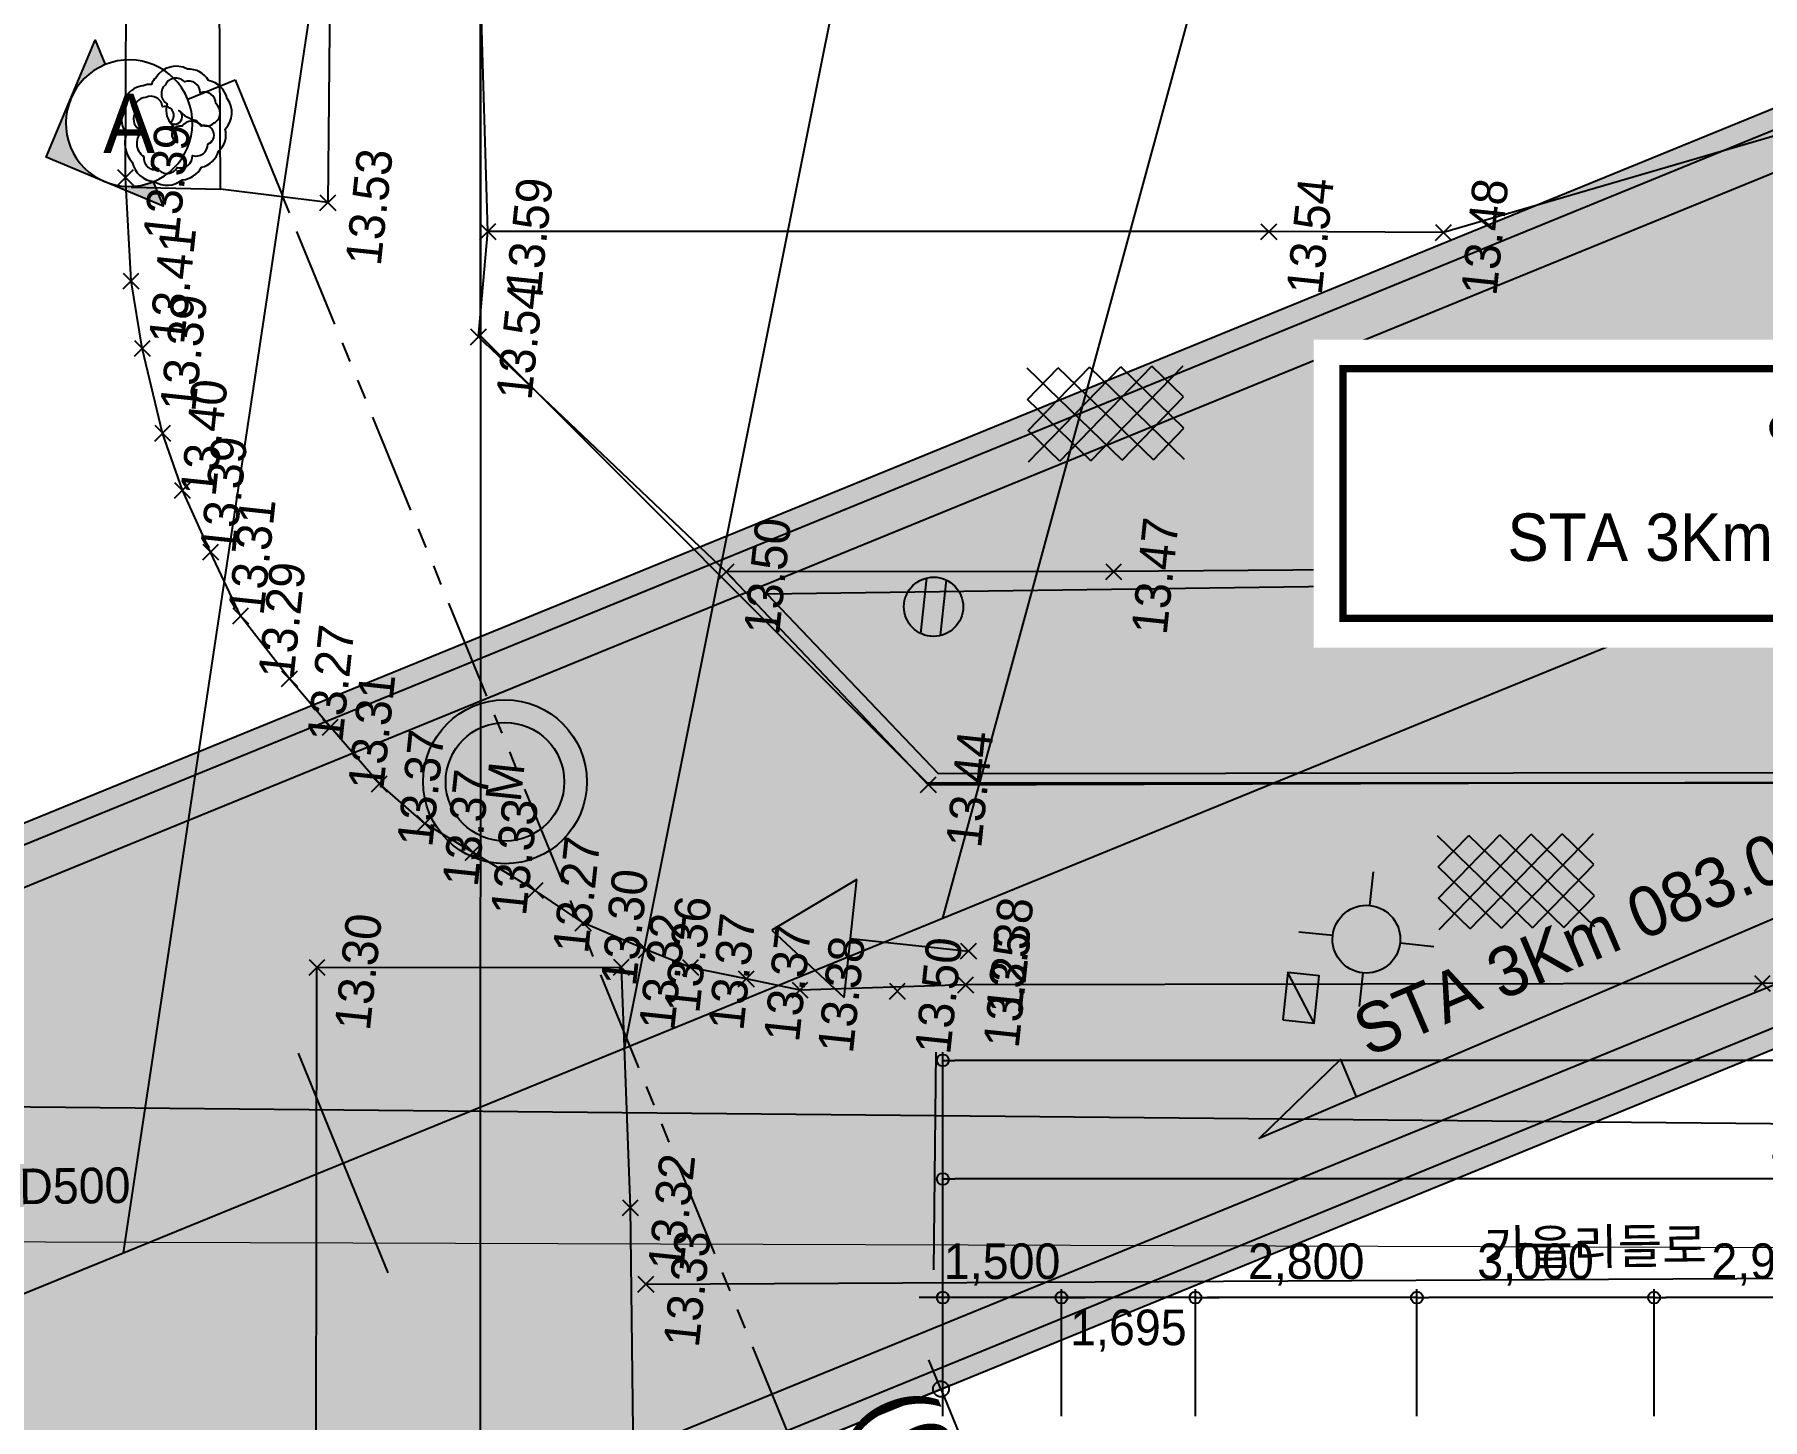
# Model space of a CAD drawing. Header units: millimetres. Extents: x 1073475 to 2890243, y -1340830 to -367733.
# Drawn here: x 1299407 to 1321258, y -405165 to -387649 of the extents above; entities that cross this region are included whole.
import ezdxf
from ezdxf.enums import TextEntityAlignment as Align
from ezdxf.xclip import XClip

# ---------------------------------------------------------------- set-up
doc = ezdxf.new("R2010")
doc.units = ezdxf.units.MM
doc.header["$LTSCALE"] = 50
doc.header["$XCLIPFRAME"] = 2
doc.header["$PDMODE"] = 3
doc.header["$PDSIZE"] = 100
for name, pattern in [('E-DIGLN01', [2, 0.9, -0.2, 0.9]), ('HIDDEN2', [4.7625, 3.175, -1.5875]), ('PHANTOM', [63.5, 31.75, -6.35, 6.35, -6.35, 6.35, -6.35])]:
    doc.linetypes.add(name, pattern=pattern)
doc.layers.get('Defpoints').update_dxf_attribs({"color": 151})
for name, color, linetype in [('0-재료표-1', 3, 'Continuous'), ('0-재료표-T', 7, 'Continuous'), ('1-우수관로', 140, '우수'), ('C-DIM', 7, 'Continuous'), ('C0413425', 1, 'Continuous'), ('CS-CONC-MAJR', 4, 'Continuous'), ('CS-EXCV', 3, 'E-DIGLN01'), ('LEVEL_16', 7, 'Continuous'), ('TEXT', 3, 'Continuous'), ('가로등', 1, 'Continuous'), ('구조물', 7, 'Continuous'), ('단면', 4, 'Continuous'), ('도로', 1, 'Continuous'), ('맨홀', 1, 'Continuous'), ('보도', 7, 'Continuous'), ('보도블럭', 7, 'Continuous'), ('보안등', 7, 'Continuous'), ('상수도맨홀', 1, 'Continuous'), ('시점변경-종점-구__보조측점심볼', 7, 'Continuous'), ('시점변경-종점-구__선형', 7, 'Continuous'), ('연속지적도', 32, 'Continuous'), ('우수받이', 5, 'Continuous'), ('자전거전용도로', 7, 'Continuous'), ('조경', 3, 'Continuous'), ('중앙선', 2, 'Continuous'), ('지하지장물_전기관로', 1, 'HIDDEN2'), ('차선', 7, 'HIDDEN2'), ('측량점_높이', 8, 'Continuous'), ('측량점_심볼', 7, 'Continuous'), ('화단경계', 3, 'Continuous'), ('횡단보도', 40, 'Continuous')]:
    doc.layers.add(name, color=color, linetype=linetype)
doc.styles.add('LT', font='')
doc.styles.get("Standard").update_dxf_attribs({"font": ''})
doc.styles.add('굴림체', font='')
doc.styles.add('돋움', font='')
doc.styles.get('LT').set_extended_font_data('GulimChe')
doc.styles.get('Standard').set_extended_font_data('Dotum')
doc.styles.get('굴림체').set_extended_font_data('Dotum')
doc.styles.get('돋움').set_extended_font_data('Dotum')
doc.linetypes.add('CFZ008', pattern='A,0.9,-0.2,[106,KHCLINE.shx,S=0.00606,R=180,X=0,Y=0],0.9', length=2)
doc.linetypes.add('POWER_LINE', pattern='A,12.7,-5.08,["POWER",Standard,S=2.54,R=0,X=-2.54,Y=-1.27],-6.35', length=24.13)
doc.linetypes.add('우수', pattern='A,0.5,-0.05,["우수",LT,S=0.1,R=0,X=0,Y=-0.05],-0.4', length=0.95)
doc.dimstyles.new('SAM-300', dxfattribs={"dimscale": 1.5, "dimtxt": 300, "dimasz": 100, "dimexe": 70, "dimexo": 0, "dimgap": 100, "dimtad": 1, "dimdec": 0, "dimzin": 0, "dimdsep": 46, "dimlunit": 6, "dimtxsty": '돋움', "dimblk": 'ORIGIN', "dimcen": 100, "dimclrd": 1, "dimclre": 1, "dimclrt": 7, "dimadec": 0, "dimazin": 0, "dimtfac": 1, "dimtdec": 0, "dimtix": 1, "dimtmove": 2, "dimatfit": 3, "dimfxl": 70, "dimtolj": 1, "dimtzin": 0, "dimlwd": -1, "dimlwe": -1, "dimarcsym": 0})

# ---------------------------------------------------------------- blocks, each defined once
blk = doc.blocks.new('A$405090834614')
at = {"layer": '1-우수관로', "color": 251, "linetype": '우수', "lineweight": 0, "ltscale": 80}
blk.add_lwpolyline([(185502, 13028), (184884, 22596), (180273, 88945), (172057, 168906), (121638, 164312), (118262, 188984)], dxfattribs=at)
at = {"layer": 'C0413425', "color": 251}
for p, q in [((177610, 153734), (176860, 152734)), ((178360, 152734), (177610, 153734)), ((176860, 152734), (178360, 152734)), ((177610, 152734), (177610, 151234))]:
    blk.add_line(p, q, dxfattribs=at)
at = {"layer": '가로등', "color": 251, "linetype": 'Continuous'}
for p, q in [((178290, 146675), (178290, 147104)), ((177862, 146247), (177433, 146247)), ((178719, 146247), (179147, 146247)), ((178290, 145818), (178290, 145389))]:
    blk.add_line(p, q, dxfattribs=at)
blk.add_ellipse((178290, 146247), major_axis=(303, 303), ratio=1, start_param=5.497787, end_param=11.780972, dxfattribs=at)
at = {"layer": '도로', "color": 251}
for p, q in [((186215, 162867), (189150, 163167)), ((184922, 162659), (186215, 162867)), ((184090, 162428), (184922, 162659)), ((183050, 162059), (184090, 162428)), ((182357, 161735), (183050, 162059)), ((181618, 161297), (182357, 161735)), ((180855, 160835), (181618, 161297)), ((180130, 160136), (180855, 160835)), ((179575, 159558), (180130, 160136)), ((178928, 158866), (179575, 159558)), ((178489, 158242), (178928, 158866)), ((178189, 157596), (178489, 158242)), ((177796, 156764), (178189, 157596)), ((177450, 156118), (177796, 156764)), ((177195, 155287), (177450, 156118)), ((177034, 154709), (177195, 155287)), ((176964, 153994), (177034, 154709)), ((176895, 153301), (176964, 153994)), ((177182, 151224), (176895, 153301)), ((177182, 151224), (177182, 151224)), ((178263, 141208), (177182, 151224)), ((179425, 130303), (178263, 141208))]:
    blk.add_line(p, q, dxfattribs=at)
at = {"layer": '맨홀', "color": 251}
for radius in [1036, 750]:
    blk.add_circle((179121, 157289), radius, dxfattribs=at)
at = {"layer": '보도', "color": 251}
for p, q in [((186019, 158239), (189703, 158741)), ((182057, 154787), (184682, 158215)), ((184682, 158215), (186019, 158239)), ((187059, 148418), (186019, 158239)), ((182057, 154787), (179649, 151962)), ((182577, 149914), (182057, 154787)), ((179649, 151962), (180835, 141094)), ((183345, 143160), (182577, 149914)), ((187282, 146220), (187059, 148418)), ((189263, 141396), (187282, 146220)), ((183939, 137728), (183345, 143160))]:
    blk.add_line(p, q, dxfattribs=at)
at = {"layer": '보도블럭', "color": 251}
for p, q in [((183940, 150348), (184627, 151227)), ((183988, 149957), (185019, 151274)), ((184627, 151227), (185066, 150883)), ((183844, 151131), (185162, 150100)), ((183892, 150740), (184236, 151179)), ((184236, 151179), (185114, 150491)), ((184035, 149565), (185066, 150883)), ((183892, 150740), (185210, 149709)), ((183940, 150348), (185257, 149317)), ((184083, 149174), (185114, 150491)), ((183988, 149957), (184866, 149269)), ((184475, 149222), (185162, 150100)), ((184866, 149269), (185210, 149709)), ((184035, 149565), (184475, 149222)), ((178511, 145346), (179829, 144315)), ((178559, 144955), (178903, 145394)), ((178607, 144564), (179294, 145442)), ((178654, 144172), (179686, 145490)), ((178903, 145394), (179781, 144707)), ((179294, 145442), (179733, 145098)), ((178702, 143781), (179733, 145098)), ((178559, 144955), (179876, 143924)), ((178750, 143389), (179781, 144707)), ((178607, 144564), (179924, 143533)), ((179141, 143437), (179829, 144315)), ((178654, 144172), (179533, 143485)), ((178702, 143781), (179141, 143437)), ((179533, 143485), (179876, 143924))]:
    blk.add_line(p, q, dxfattribs=at)
at = {"layer": '보안등', "color": 251}
for p, q in [((181541, 152258), (182248, 152258)), ((181541, 152008), (182248, 152008))]:
    blk.add_line(p, q, dxfattribs=at)
blk.add_ellipse((181894, 152133), major_axis=(-265, 265), ratio=1, start_param=3.926991, end_param=10.210176, dxfattribs=at)
at = {"layer": '연속지적도', "color": 251}
for p, q in [((184698, 158193), (192518, 159023)), ((192518, 159023), (184698, 158193)), ((184698, 158193), (161008, 155684)), ((179669, 151974), (184698, 158193)), ((188497, 68694), (179669, 151974))]:
    blk.add_line(p, q, dxfattribs=at)
at = {"layer": '우수받이', "color": 251}
blk.add_lwpolyline([(177165, 147191), (177165, 146791), (177765, 146791), (177765, 147191)], close=True, dxfattribs=at)
blk.add_lwpolyline([(177165, 146791), (177765, 147191)], dxfattribs=at)
at = {"layer": '자전거전용도로', "color": 251}
for p, q in [((186169, 160289), (186194, 161657)), ((196187, 161250), (186169, 160289)), ((186169, 160289), (186169, 160289))]:
    blk.add_line(p, q, dxfattribs=at)
at = {"layer": '조경', "color": 251}
for points in [[(186417, 162802, 0.346815), (186204, 162501, 0.330985), (186263, 162149, 0.257815), (186445, 161925, 0.268393), (186672, 161731, 0.287741), (186955, 161678, 0.374085), (187346, 161695, 0.296108), (187546, 161951, 0.276004), (187661, 162234, 0.397465), (187516, 162617, 0.08978), (187421, 162666, 0.089366), (187394, 162768, 0.417873), (187033, 162991, 0.244957), (186769, 162912, 0.283849)], [(186503, 162665, 0.520567), (186361, 162467, 0.520567), (186411, 162229, 0.520567), (186582, 162056, 0.520567), (186746, 161877, 0.997573), (186964, 161984, 0.520567), (186936, 162224, 0.940956), (186724, 162259, 0.176046), (186966, 162377, 1.063971), (187131, 162288, 0.138397), (187025, 162052, 0.467806), (187022, 161823, 0.520567), (187265, 161829, 0.520567), (187382, 162041, 0.520567), (187499, 162253, 0.520567), (187436, 162488, 0.520567), (187197, 162440, 0.258914), (186966, 162377, 0.824029), (187154, 162496, 0.520567), (187250, 162718, 0.520567), (187036, 162833, 0.520567), (186829, 162708, 0.520567), (186503, 162665)]]:
    blk.add_lwpolyline(points, format="xyb", close=True, dxfattribs=at)
at = {"layer": '중앙선', "color": 251}
blk.add_line((172990, 154847), (174731, 139223), dxfattribs=at)
at = {"layer": '지하지장물_전기관로', "color": 251, "linetype": 'POWER_LINE', "ltscale": 3}
blk.add_lwpolyline([(186670, 16637), (186590, 33534), (184398, 74092), (182595, 86963), (177310, 132594), (173297, 174213)], dxfattribs=at)
at = {"layer": '차선', "color": 251, "linetype": 'ByBlock'}
blk.add_line((173554, 151247), (176294, 151506), dxfattribs=at)
at = {"layer": '측량점_심볼', "color": 251}
for p in [(186215, 162867), (184922, 162659), (184090, 162428), (183050, 162059), (182357, 161735), (181618, 161297), (180855, 160835), (186169, 160289), (180130, 160136), (179575, 159558), (176536, 159406), (178928, 158866), (178489, 158242), (184682, 158215), (186019, 158239), (178189, 157596), (177796, 156764), (177450, 156118), (176945, 155579), (173932, 155145), (177195, 155287), (172990, 154847), (177034, 154709), (182057, 154787), (176964, 153994), (176895, 153301), (177011, 152077), (179649, 151962), (177182, 151224), (177610, 151234), (182577, 149914), (187059, 148418), (187282, 146220), (183345, 143160), (178263, 141208)]:
    blk.add_point(p, dxfattribs=at)
at = {"layer": '화단경계', "color": 251}
for p, q in [((186100, 162781), (186194, 161657)), ((186194, 161657), (196227, 162764)), ((181831, 154242), (179805, 151852)), ((183346, 141577), (181831, 154242)), ((179805, 151852), (182813, 123727))]:
    blk.add_line(p, q, dxfattribs=at)
at = {"layer": '횡단보도', "color": 251}
for p, q in [((168239, 158538), (176536, 159406)), ((176536, 159406), (176945, 155579)), ((176945, 155579), (173932, 155145)), ((173932, 155145), (169592, 154635))]:
    blk.add_line(p, q, dxfattribs=at)
at = {"layer": '1-우수관로', "color": 251, "linetype": '우수', "lineweight": 0, "ltscale": 5, "style": '굴림체'}
blk.add_text('D500', height=450, rotation=276.7572, dxfattribs=at).set_placement((173326, 161434), align=Align.RIGHT)
at = {"layer": 'TEXT', "color": 251, "style": '굴림체'}
blk.add_text('가을리들로', height=450, rotation=276.7572, dxfattribs=at).set_placement((174673, 141531), align=Align.RIGHT)
at = {"layer": '상수도맨홀', "color": 251, "style": '굴림체'}
blk.add_text('M', height=450, dxfattribs=at).set_placement((179121, 157289), align=Align.MIDDLE)
at = {"layer": '측량점_높이', "color": 251, "style": '굴림체'}
for s, p in [('13.39', (186215, 162567)), ('13.41', (184922, 162359)), ('13.39', (184090, 162128)), ('13.40', (183050, 161759)), ('13.39', (182357, 161435)), ('13.31', (181618, 160997)), ('13.29', (180855, 160535)), ('13.53', (186169, 159989)), ('13.27', (180130, 159836)), ('13.30', (176536, 159106)), ('13.31', (179575, 159258)), ('13.37', (178928, 158566)), ('13.37', (178489, 157942)), ('13.54', (184682, 157915)), ('13.59', (186019, 157939)), ('13.33', (178189, 157296)), ('13.27', (177796, 156464)), ('13.30', (177450, 155818)), ('13.32', (176945, 155279)), ('13.36', (177195, 154987)), ('13.32', (173932, 154845)), ('13.33', (172990, 154547)), ('13.50', (182057, 154487)), ('13.37', (177034, 154409)), ('13.37', (176964, 153694)), ('13.38', (176895, 153001)), ('13.50', (177011, 151777)), ('13.44', (179649, 151662)), ('13.25', (177182, 150924)), ('13.38', (177610, 150934)), ('13.47', (182577, 149614)), ('13.54', (187059, 148118)), ('13.48', (187282, 145920)), ('13.31', (183345, 142860))]:
    blk.add_text(s, height=450, dxfattribs=at).set_placement(p, align=Align.TOP_CENTER)
blk = doc.blocks.new('A$599346786921')
at = {"layer": '구조물', "ltscale": 0.2}
h = blk.add_hatch(color=254, dxfattribs=at)
h.dxf.hatch_style = 1
h.set_gradient(color1=(214, 214, 214), color2=(214, 214, 214))
h.paths.add_polyline_path([(189880, 4043), (128969, 153101), (129119, 153162), (47790, 352186), (48127, 352323), (40199, 371724), (39821, 372650), (39443, 373575), (39065, 374501), (38687, 375426), (38309, 376351), (37931, 377276), (37554, 378201), (37177, 379126), (36800, 380051), (36423, 380975), (36047, 381900), (35671, 382825), (35295, 383749), (34920, 384674), (34545, 385599), (34170, 386523), (33796, 387448), (33422, 388373), (33049, 389297), (32676, 390222), (32304, 391147), (31932, 392072), (31561, 392997), (31190, 393922), (30821, 394847), (30451, 395772), (30083, 396697), (29715, 397623), (29347, 398548), (28981, 399474), (28615, 400400), (28250, 401326), (27886, 402252), (27523, 403178), (27160, 404105), (26798, 405031), (26438, 405958), (26078, 406885), (25719, 407812), (25360, 408742), (25003, 409670), (24647, 410598), (24292, 411526), (23938, 412455), (23585, 413383), (23233, 414312), (22883, 415241), (22533, 416171), (22185, 417101), (21838, 418031), (21492, 418961), (21147, 419892), (20804, 420823), (20462, 421754), (20121, 422686), (19782, 423618), (19443, 424550), (19107, 425482), (18771, 426415), (18438, 427349), (18105, 428282), (17774, 429216), (17445, 430151), (17117, 431086), (16791, 432021), (16466, 432956), (16143, 433892), (15821, 434829), (15501, 435766), (15183, 436703), (14866, 437640), (14551, 438579), (14238, 439517), (13927, 440456), (13617, 441395), (13310, 442335), (13004, 443275), (12700, 444216), (12398, 445157), (12097, 446099), (11799, 447041), (11503, 447983), (11339, 448506), (0, 445440), (302, 444474), (605, 443509), (911, 442544), (1218, 441580), (1527, 440617), (1838, 439655), (2151, 438693), (2466, 437732), (2782, 436772), (3100, 435812), (3420, 434854), (3742, 433896), (4065, 432938), (4390, 431982), (4716, 431026), (5044, 430071), (5374, 429116), (5705, 428162), (6037, 427209), (6372, 426257), (6707, 425305), (7044, 424354), (7382, 423404), (7722, 422454), (8063, 421505), (8406, 420556), (8750, 419608), (9095, 418661), (9441, 417714), (9788, 416768), (10137, 415823), (10487, 414878), (10838, 413933), (11190, 412990), (11544, 412047), (11898, 411104), (12253, 410162), (12610, 409221), (12967, 408280), (13326, 407339), (13685, 406399), (14046, 405460), (14407, 404521), (14768, 403585), (15131, 402648), (15495, 401710), (15860, 400773), (16225, 399837), (16592, 398901), (16959, 397965), (17326, 397030), (17695, 396095), (18064, 395161), (18434, 394227), (18804, 393294), (19175, 392360), (19547, 391428), (19919, 390496), (20292, 389564), (20665, 388632), (21038, 387701), (21412, 386770), (21787, 385839), (22162, 384909), (22537, 383979), (22913, 383050), (23289, 382120), (23665, 381191), (24042, 380263), (24419, 379334), (24796, 378406), (25174, 377478), (25551, 376550), (25929, 375623), (26307, 374695), (26685, 373768), (27063, 372842), (27441, 371915), (27820, 370988), (28198, 370062), (28576, 369136), (28955, 368210), (29333, 367284), (37261, 347883), (37598, 348021), (118926, 148997), (119075, 149057), (179985, 0)])
at = {"layer": 'CS-CONC-MAJR'}
for points in [[(47464, 352323), (128793, 153298)], [(46812, 352596), (128141, 153572)], [(38008, 348999), (119337, 149975)], [(37735, 348347), (119063, 149323)]]:
    blk.add_lwpolyline(points, dxfattribs=at)
at = {"layer": 'CS-EXCV', "linetype": 'CFZ008', "ltscale": 5, "flags": 128}
blk.add_lwpolyline([(189880, 4043), (128969, 153101), (129119, 153162), (47790, 352186), (48127, 352323), (40199, 371724), (39821, 372650), (39443, 373575), (39065, 374501), (38687, 375426), (38309, 376351), (37931, 377276), (37554, 378201), (37177, 379126), (36800, 380051), (36423, 380975), (36047, 381900), (35671, 382825), (35295, 383749), (34920, 384674), (34545, 385599), (34170, 386523), (33796, 387448), (33422, 388373), (33049, 389297), (32676, 390222), (32304, 391147), (31932, 392072), (31561, 392997), (31190, 393922), (30821, 394847), (30451, 395772), (30083, 396697), (29715, 397623), (29347, 398548), (28981, 399474), (28615, 400400), (28250, 401326), (27886, 402252), (27523, 403178), (27160, 404105), (26798, 405031), (26438, 405958), (26078, 406885), (25719, 407812), (25360, 408742), (25003, 409670), (24647, 410598), (24292, 411526), (23938, 412455), (23585, 413383), (23233, 414312), (22883, 415241), (22533, 416171), (22185, 417101), (21838, 418031), (21492, 418961), (21147, 419892), (20804, 420823), (20462, 421754), (20121, 422686), (19782, 423618), (19443, 424550), (19107, 425482), (18771, 426415), (18438, 427349), (18105, 428282), (17774, 429216), (17445, 430151), (17117, 431086), (16791, 432021), (16466, 432956), (16143, 433892), (15821, 434829), (15501, 435766), (15183, 436703), (14866, 437640), (14551, 438579), (14238, 439517), (13927, 440456), (13617, 441395), (13310, 442335), (13004, 443275), (12700, 444216), (12398, 445157), (12097, 446099), (11799, 447041), (11503, 447983), (11339, 448506), (0, 445440), (302, 444474), (605, 443509), (911, 442544), (1218, 441580), (1527, 440617), (1838, 439655), (2151, 438693), (2466, 437732), (2782, 436772), (3100, 435812), (3420, 434854), (3742, 433896), (4065, 432938), (4390, 431982), (4716, 431026), (5044, 430071), (5374, 429116), (5705, 428162), (6037, 427209), (6372, 426257), (6707, 425305), (7044, 424354), (7382, 423404), (7722, 422454), (8063, 421505), (8406, 420556), (8750, 419608), (9095, 418661), (9441, 417714), (9788, 416768), (10137, 415823), (10487, 414878), (10838, 413933), (11190, 412990), (11544, 412047), (11898, 411104), (12253, 410162), (12610, 409221), (12967, 408280), (13326, 407339), (13685, 406399), (14046, 405460), (14407, 404521), (14768, 403585), (15131, 402648), (15495, 401710), (15860, 400773), (16225, 399837), (16592, 398901), (16959, 397965), (17326, 397030), (17695, 396095), (18064, 395161), (18434, 394227), (18804, 393294), (19175, 392360), (19547, 391428), (19919, 390496), (20292, 389564), (20665, 388632), (21038, 387701), (21412, 386770), (21787, 385839), (22162, 384909), (22537, 383979), (22913, 383050), (23289, 382120), (23665, 381191), (24042, 380263), (24419, 379334), (24796, 378406), (25174, 377478), (25551, 376550), (25929, 375623), (26307, 374695), (26685, 373768), (27063, 372842), (27441, 371915), (27820, 370988), (28198, 370062), (28576, 369136), (28955, 368210), (29333, 367284), (37261, 347883), (37598, 348021), (118926, 148997), (119075, 149057), (179985, 0)], close=True, dxfattribs=at)
at = {"layer": '시점변경-종점-구__보조측점심볼', "color": 1}
blk.add_line((48492, 331948), (51270, 333083), dxfattribs=at)
at = {"layer": '시점변경-종점-구__선형', "color": 1}
blk.add_lwpolyline([(34766, 369504), (184932, 2022)], dxfattribs=at)
blk = doc.blocks.new('A$355485260246')
at = {"color": 255}
blk.add_wipeout([(0, 3897), (17461, 3897), (17461, 0), (0, 0)], dxfattribs=at).dxf.layer = '0-재료표-1'
at = {"layer": '0-재료표-1', "const_width": 92.6}
blk.add_lwpolyline([(17091, 370), (17091, 3527), (370, 3527), (370, 370)], close=True, dxfattribs=at)
at = {"layer": '0-재료표-T', "style": '돋움'}
for s, p in [('인천지하철 1호선', (8666, 2638)), ('STA 3Km 044.00- STA 3Km 083.00', (8666, 1397))]:
    blk.add_text(s, height=600, dxfattribs=at).set_placement(p, align=Align.MIDDLE_CENTER)
blk = doc.blocks.new('A$C070F4A8E')
at = {"layer": '단면'}
h = blk.add_hatch(color=256, dxfattribs=at)
h.paths.add_polyline_path([(-1074, 302), (-1377, 0), (-1074, -302, -0.414214)])
h.paths.add_polyline_path([(-772, 605), (-1074, 302, -0.198912), (-772, 427)])
h.paths.add_polyline_path([(-772, -427, -0.198912), (-1074, -302), (-772, -605)])
for p, q in [((-345, 0), (0, 0)), ((0, 0), (0, -845))]:
    blk.add_line(p, q, dxfattribs=at)
blk.add_lwpolyline([(-772, -427), (-772, -605), (-1377, 0), (-772, 605), (-772, 427)], dxfattribs=at)
at = {"layer": '단면', "extrusion": (0, 0, -1)}
blk.add_ellipse((-772, 0), major_axis=(1, 427), ratio=1, start_param=4.711077, end_param=10.994262, dxfattribs=at)
blk = doc.blocks.new('_Origin')
at = {"color": 0, "linetype": 'ByBlock', "lineweight": -2}
blk.add_line((0, 0), (-1, 0), dxfattribs=at)
blk.add_circle((0, 0), 0.5, dxfattribs=at)
blk = doc.blocks.new('*D707')
at = {"layer": 'C-DIM', "color": 1, "ltscale": 0.2, "transparency": 16777216}
for p, q in [((1310893, -402124), (1310893, -400519)), ((1337460, -400624), (1311043, -400624)), ((1337610, -402124), (1337610, -400519))]:
    blk.add_line(p, q, dxfattribs=at)
at = {"layer": 'Defpoints', "color": 0, "ltscale": 0.2, "transparency": 16777216}
for p in [(1310893, -400624), (1310893, -402124), (1337610, -402124)]:
    blk.add_point(p, dxfattribs=at)
at = {"layer": 'C-DIM', "color": 1, "ltscale": 0.2, "transparency": 16777216, "xscale": 150, "yscale": 150, "zscale": 150, "rotation": 180}
blk.add_blockref('_Origin', (1310893, -400624), dxfattribs=at)
at = {"layer": 'C-DIM', "color": 1, "ltscale": 0.2, "transparency": 16777216, "xscale": 150, "yscale": 150, "zscale": 150}
blk.add_blockref('_Origin', (1337610, -400624), dxfattribs=at)
at = {"layer": 'C-DIM', "color": 7, "ltscale": 0.2, "transparency": 16777216, "insert": (1324252, -400206), "char_height": 450, "attachment_point": 5, "style": '돋움'}
blk.add_mtext('\\A1;26,718', dxfattribs=at)
blk = doc.blocks.new('*D712')
at = {"layer": 'C-DIM', "color": 1, "ltscale": 0.2, "transparency": 16777216}
for p, q in [((1310893, -403624), (1310893, -402019)), ((1336493, -403624), (1336493, -402019)), ((1336343, -402124), (1311043, -402124))]:
    blk.add_line(p, q, dxfattribs=at)
at = {"layer": 'Defpoints', "color": 0, "ltscale": 0.2, "transparency": 16777216}
for p in [(1310893, -402124), (1310893, -403624), (1336493, -403624)]:
    blk.add_point(p, dxfattribs=at)
at = {"layer": 'C-DIM', "color": 1, "ltscale": 0.2, "transparency": 16777216, "xscale": 150, "yscale": 150, "zscale": 150, "rotation": 180}
blk.add_blockref('_Origin', (1310893, -402124), dxfattribs=at)
at = {"layer": 'C-DIM', "color": 1, "ltscale": 0.2, "transparency": 16777216, "xscale": 150, "yscale": 150, "zscale": 150}
blk.add_blockref('_Origin', (1336493, -402124), dxfattribs=at)
at = {"layer": 'C-DIM', "color": 7, "ltscale": 0.2, "transparency": 16777216, "insert": (1323693, -401686), "char_height": 450, "attachment_point": 5, "style": '돋움'}
blk.add_mtext('\\A1;16@1600=25,600', dxfattribs=at)
blk = doc.blocks.new('*D724')
at = {"layer": 'C-DIM', "color": 1, "ltscale": 0.2, "transparency": 16777216}
for p, q in [((1310893, -405124), (1310893, -403519)), ((1312393, -405124), (1312393, -403519)), ((1310743, -403624), (1310593, -403624)), ((1312393, -403624), (1310893, -403624)), ((1312543, -403624), (1312693, -403624))]:
    blk.add_line(p, q, dxfattribs=at)
at = {"layer": 'Defpoints', "color": 0, "ltscale": 0.2, "transparency": 16777216}
for p in [(1310893, -403624), (1310893, -405124), (1312393, -405124)]:
    blk.add_point(p, dxfattribs=at)
at = {"layer": 'C-DIM', "color": 1, "ltscale": 0.2, "transparency": 16777216, "xscale": 150, "yscale": 150, "zscale": 150}
blk.add_blockref('_Origin', (1310893, -403624), dxfattribs=at)
at = {"layer": 'C-DIM', "color": 1, "ltscale": 0.2, "transparency": 16777216, "xscale": 150, "yscale": 150, "zscale": 150, "rotation": 180}
blk.add_blockref('_Origin', (1312393, -403624), dxfattribs=at)
at = {"layer": 'C-DIM', "color": 7, "ltscale": 0.2, "transparency": 16777216, "insert": (1311643, -403206), "char_height": 450, "attachment_point": 5, "style": '돋움'}
blk.add_mtext('\\A1;1,500', dxfattribs=at)
blk = doc.blocks.new('*D725')
at = {"layer": 'C-DIM', "color": 1, "ltscale": 0.2, "transparency": 16777216}
for p, q in [((1312393, -405124), (1312393, -403519)), ((1314088, -405124), (1314088, -403519)), ((1312243, -403624), (1312093, -403624)), ((1314088, -403624), (1312393, -403624)), ((1314238, -403624), (1314388, -403624))]:
    blk.add_line(p, q, dxfattribs=at)
at = {"layer": 'Defpoints', "color": 0, "ltscale": 0.2, "transparency": 16777216}
for p in [(1312393, -403624), (1312393, -405124), (1314088, -405124)]:
    blk.add_point(p, dxfattribs=at)
at = {"layer": 'C-DIM', "color": 1, "ltscale": 0.2, "transparency": 16777216, "xscale": 150, "yscale": 150, "zscale": 150}
blk.add_blockref('_Origin', (1312393, -403624), dxfattribs=at)
at = {"layer": 'C-DIM', "color": 1, "ltscale": 0.2, "transparency": 16777216, "xscale": 150, "yscale": 150, "zscale": 150, "rotation": 180}
blk.add_blockref('_Origin', (1314088, -403624), dxfattribs=at)
at = {"layer": 'C-DIM', "color": 7, "ltscale": 0.2, "transparency": 16777216, "char_height": 450, "attachment_point": 5, "style": '돋움'}
for s, insert in [('\\A1;', (1313240, -403249)), ('\\A1;1,695', (1313240, -404043))]:
    blk.add_mtext(s, dxfattribs=dict(at, insert=insert))
blk = doc.blocks.new('*D726')
at = {"layer": 'C-DIM', "color": 1, "ltscale": 0.2, "transparency": 16777216}
for p, q in [((1314088, -405124), (1314088, -403519)), ((1316888, -405124), (1316888, -403519)), ((1316738, -403624), (1314238, -403624))]:
    blk.add_line(p, q, dxfattribs=at)
at = {"layer": 'Defpoints', "color": 0, "ltscale": 0.2, "transparency": 16777216}
for p in [(1314088, -403624), (1314088, -405124), (1316888, -405124)]:
    blk.add_point(p, dxfattribs=at)
at = {"layer": 'C-DIM', "color": 1, "ltscale": 0.2, "transparency": 16777216, "xscale": 150, "yscale": 150, "zscale": 150, "rotation": 180}
blk.add_blockref('_Origin', (1314088, -403624), dxfattribs=at)
at = {"layer": 'C-DIM', "color": 1, "ltscale": 0.2, "transparency": 16777216, "xscale": 150, "yscale": 150, "zscale": 150}
blk.add_blockref('_Origin', (1316888, -403624), dxfattribs=at)
at = {"layer": 'C-DIM', "color": 7, "ltscale": 0.2, "transparency": 16777216, "insert": (1315488, -403206), "char_height": 450, "attachment_point": 5, "style": '돋움'}
blk.add_mtext('\\A1;2,800', dxfattribs=at)
blk = doc.blocks.new('*D727')
at = {"layer": 'C-DIM', "color": 1, "ltscale": 0.2, "transparency": 16777216}
for p, q in [((1316888, -405124), (1316888, -403519)), ((1319888, -405124), (1319888, -403519)), ((1319738, -403624), (1317038, -403624))]:
    blk.add_line(p, q, dxfattribs=at)
at = {"layer": 'Defpoints', "color": 0, "ltscale": 0.2, "transparency": 16777216}
for p in [(1316888, -403624), (1316888, -405124), (1319888, -405124)]:
    blk.add_point(p, dxfattribs=at)
at = {"layer": 'C-DIM', "color": 1, "ltscale": 0.2, "transparency": 16777216, "xscale": 150, "yscale": 150, "zscale": 150, "rotation": 180}
blk.add_blockref('_Origin', (1316888, -403624), dxfattribs=at)
at = {"layer": 'C-DIM', "color": 1, "ltscale": 0.2, "transparency": 16777216, "xscale": 150, "yscale": 150, "zscale": 150}
blk.add_blockref('_Origin', (1319888, -403624), dxfattribs=at)
at = {"layer": 'C-DIM', "color": 7, "ltscale": 0.2, "transparency": 16777216, "insert": (1318388, -403206), "char_height": 450, "attachment_point": 5, "style": '돋움'}
blk.add_mtext('\\A1;3,000', dxfattribs=at)
blk = doc.blocks.new('*D728')
at = {"layer": 'C-DIM', "color": 1, "ltscale": 0.2, "transparency": 16777216}
for p, q in [((1319888, -405124), (1319888, -403519)), ((1322811, -405124), (1322811, -403519)), ((1322661, -403624), (1320038, -403624))]:
    blk.add_line(p, q, dxfattribs=at)
at = {"layer": 'Defpoints', "color": 0, "ltscale": 0.2, "transparency": 16777216}
for p in [(1319888, -403624), (1319888, -405124), (1322811, -405124)]:
    blk.add_point(p, dxfattribs=at)
at = {"layer": 'C-DIM', "color": 1, "ltscale": 0.2, "transparency": 16777216, "xscale": 150, "yscale": 150, "zscale": 150, "rotation": 180}
blk.add_blockref('_Origin', (1319888, -403624), dxfattribs=at)
at = {"layer": 'C-DIM', "color": 1, "ltscale": 0.2, "transparency": 16777216, "xscale": 150, "yscale": 150, "zscale": 150}
blk.add_blockref('_Origin', (1322811, -403624), dxfattribs=at)
at = {"layer": 'C-DIM', "color": 7, "ltscale": 0.2, "transparency": 16777216, "insert": (1321349, -403206), "char_height": 450, "attachment_point": 5, "style": '돋움'}
blk.add_mtext('\\A1;2,923', dxfattribs=at)

msp = doc.modelspace()

# ---------------------------------------------------------------- hatches: boundary and pattern name
msp.add_hatch(color=2).paths.add_polyline_path([(1315920, -400614.5), (1316121.7, -401086.8), (1314895.4, -401610.4)])

# ---------------------------------------------------------------- linework, layer by layer
at = {"color": 2}
msp.add_lwpolyline([(1323221.3, -398055.2), (1314895.4, -401610.4), (1315920, -400614.5), (1316121.7, -401086.8)], dxfattribs=at)
at = {"layer": 'C-DIM', "color": 1, "ltscale": 0.2, "true_color": 0xe60000}
for p, q in [((1310793.8, -404594.9), (1310718.1, -404409.8)), ((1309018.1, -405536.6), (1310999, -404727.1)), ((1310869.4, -404780.1), (1312744.1, -409367.7))]:
    msp.add_line(p, q, dxfattribs=at)
at = {"layer": 'LEVEL_16', "color": 7, "linetype": 'Continuous', "flags": 128}
for points in [[(1300532, -403057.1), (1303930.8, -380459.1), (1310889.6, -380459.1)], [(1306865.7, -400468.9), (1310264.5, -383482.7), (1317223.3, -383482.7)], [(1310892.7, -398823.3), (1314291.5, -386369.7), (1321250.3, -386369.7)]]:
    msp.add_lwpolyline(points, dxfattribs=at)

# ---------------------------------------------------------------- block references
ref = msp.add_blockref('A$405090834614', (1442878.4, -591810.2), dxfattribs=dict(rotation=83.9464212542183))
XClip(ref).set_block_clipping_path([(87977.8492422819, 202827.7349661703), (102823.6229538787, 62839.0134570275), (213801.3092563641, 74608.173144479), (198955.5355447673, 214596.8946536218)])
ref = msp.add_blockref('A$599346786921', (1635827.1, -451802.1), dxfattribs=dict(rotation=89.99999999999997))
XClip(ref).set_block_clipping_path([(-31130.9029320666, 244593.7349602489), (80469.0969639979, 385367.4510682649)])
at = {"layer": 'C-DIM', "color": 1, "ltscale": 0.2, "true_color": 0xe60000, "xscale": 200, "yscale": 200, "zscale": 200, "rotation": 292.2266738211344}
msp.add_blockref('_Origin', (1310869.4, -404780.1), dxfattribs=at)
at = {"layer": '단면', "xscale": 1.875, "yscale": 1.875, "zscale": 1.875, "rotation": 22.22667382113565}
msp.add_blockref('A$C070F4A8E', (1301943.3, -388223.5), dxfattribs=at)

# ---------------------------------------------------------------- texts
at = {"color": 2, "style": '돋움'}
msp.add_text('STA 3Km 083.00', height=630, rotation=23.12295, dxfattribs=at).set_placement((1316345.2, -400760.7), align=Align.BOTTOM_LEFT)
at = {"layer": 'C-DIM', "color": 1, "ltscale": 0.2, "true_color": 0xe60000, "insert": (1311146.9, -407343.5), "char_height": 900, "attachment_point": 5, "rotation": 292.22667, "style": '돋움'}
msp.add_mtext('\\A1;(이격거리)', dxfattribs=at)
at = {"layer": '단면', "style": '돋움'}
msp.add_text('A', height=750, dxfattribs=at).set_placement((1300603.2, -388771.1), align=Align.MIDDLE)

# ---------------------------------------------------------------- dimensions: what is measured, and where the dimension line sits
at = {"layer": 'C-DIM', "ltscale": 0.2}
for base, p1, p2, picture, middle in [((1310892.7, -400624.2), (1337610.4, -402124.2), (1310892.7, -402124.2), '*D707', (1324251.5, -400205.6)), ((1310892.7, -403624.2), (1312392.7, -405124.2), (1310892.7, -405124.2), '*D724', (1311642.7, -403205.6)), ((1314087.7, -403624.2), (1316887.7, -405124.2), (1314087.7, -405124.2), '*D726', (1315487.7, -403205.6)), ((1316887.7, -403624.2), (1319887.7, -405124.2), (1316887.7, -405124.2), '*D727', (1318387.7, -403205.6)), ((1319887.7, -403624.2), (1322810.7, -405124.2), (1319887.7, -405124.2), '*D728', (1321349.2, -403205.6))]:
    dim = msp.add_linear_dim(base=base, p1=p1, p2=p2, dimstyle='SAM-300', dxfattribs=at)
    dim.commit()
    dim.dimension.update_dxf_attribs({"geometry": picture, "text_midpoint": middle})
for base, p1, p2, text, picture, middle in [((1310892.7, -402124.2), (1336492.7, -403624.2), (1310892.7, -403624.2), '16@1600=<>', '*D712', (1323692.7, -401686.3)), ((1312392.7, -403624.2), (1314087.7, -405124.2), (1312392.7, -405124.2), '\\X<>', '*D725', (1313240.2, -403624.2))]:
    dim = msp.add_linear_dim(base=base, p1=p1, p2=p2, text=text, dimstyle='SAM-300', dxfattribs=at)
    dim.commit()
    dim.dimension.update_dxf_attribs({"geometry": picture, "text_midpoint": middle})

# ---------------------------------------------------------------- next in the draw order: block references
msp.add_blockref('A$355485260246', (1315583, -395403.4))

# ---------------------------------------------------------------- next in the draw order: linework, layer by layer
at = {"layer": '단면', "linetype": 'PHANTOM', "ltscale": 0.8}
msp.add_lwpolyline([(1316379.6, -445877.7), (1316379.6, -410124.2), (1310892.7, -410124.2), (1302542.5, -389689.8)], dxfattribs=at)

doc.saveas('drawing.dxf')
